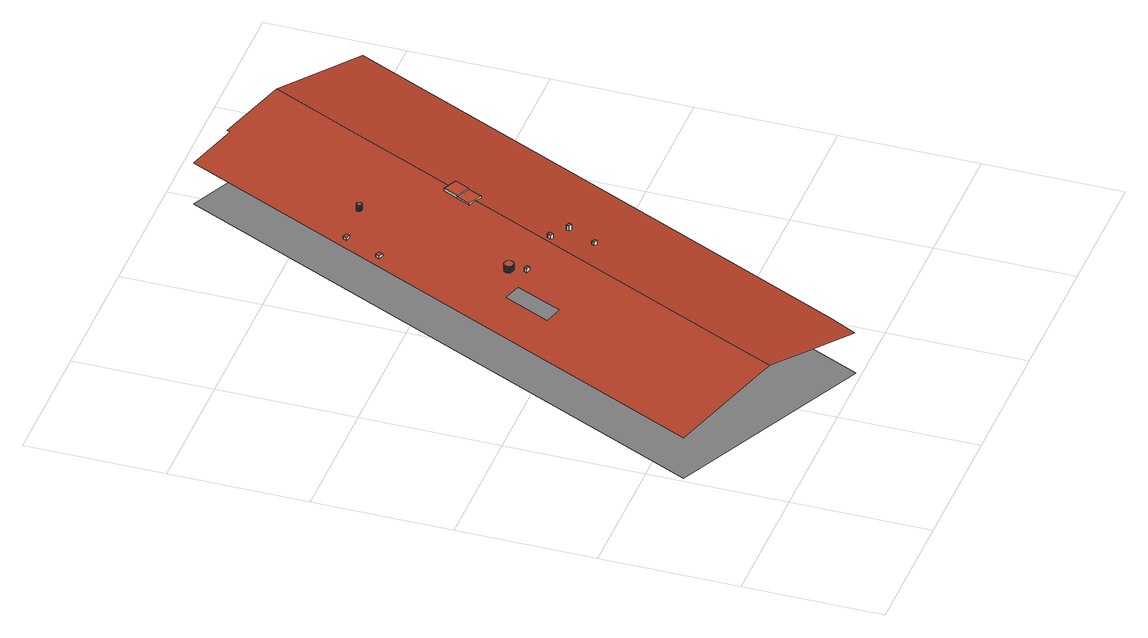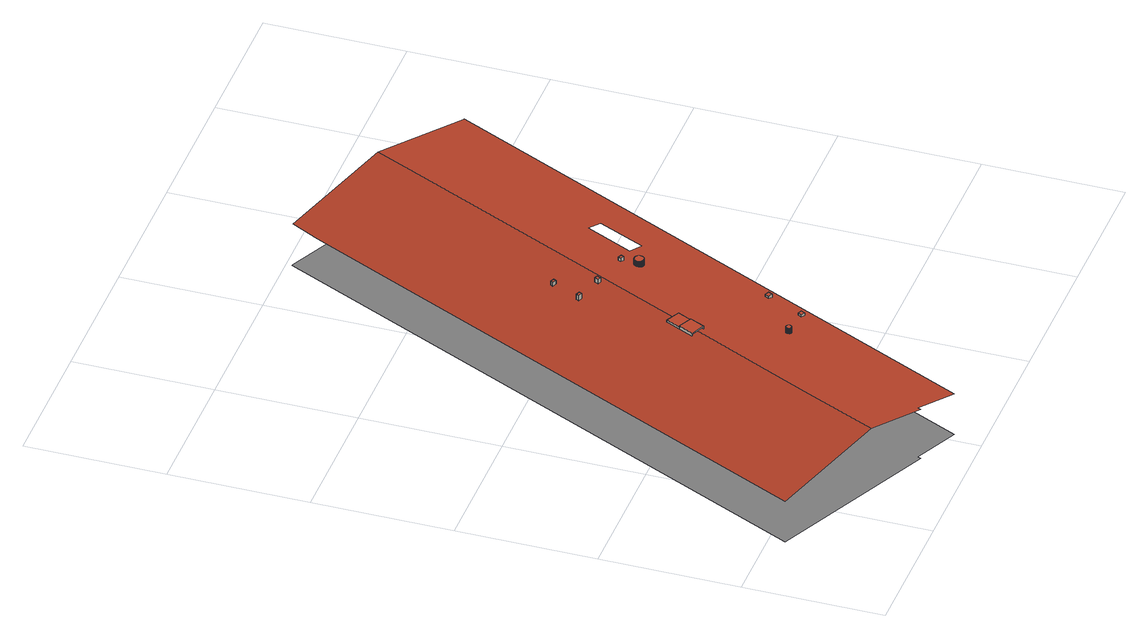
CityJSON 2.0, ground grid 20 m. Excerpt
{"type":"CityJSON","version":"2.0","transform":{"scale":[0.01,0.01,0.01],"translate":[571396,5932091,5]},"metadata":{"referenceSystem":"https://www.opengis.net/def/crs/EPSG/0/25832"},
"CityObjects":{
"building1":{"type":"Building","attributes":{"Grundfläche 2D":"3226.239899","Grundhöhe NN":"5.572"},"children":["building1-1","building1-2","building1-3","building1-4","building1-5","building1-6","building1-7","building1-8","building1-9","building1-10"],"geometry":[{"type":"MultiSurface","lod":"3","boundaries":[[[0,1,2,3,4,5,6,7]],[[8,9,10,11,12,13,14,15,16,17,18,19],[20,21,22,23]],[[17,16,15,14,13,12,24,25,26,27,28,29]]],"semantics":{"surfaces":[{"type":"GroundSurface"},{"type":"RoofSurface"}],"values":[0,1,1]}}]},
"building1-1":{"type":"BuildingInstallation","parents":["building1"],"geometry":[{"type":"MultiSurface","lod":"3","boundaries":[[[30,31,32,33]],[[33,32,34,35]],[[30,33,35,36]],[[31,30,36,37]],[[32,31,37,34]]],"semantics":{"surfaces":[{"type":"RoofSurface"},{"type":"WallSurface"}],"values":[0,1,1,1,1]}}]},
"building1-2":{"type":"BuildingInstallation","parents":["building1"],"geometry":[{"type":"MultiSurface","lod":"3","boundaries":[[[38,39,40,41,42,43,44,45,46,47,48,49,50,51,52,53,54,55,56,57,58,59,60,61,62,63,64,65,66,67,68,69,70,71,72,73,74,75,76,77,78,79,80,81,82,83,84,85,86,87,88,89,90,91,92,93,94,95,96,97,98,99,100,101,102,103,104,105,106,107,108,109]],[[41,40,110,111]],[[42,41,111,112]],[[106,105,113,114]],[[107,106,114,115]],[[108,107,115,116]],[[109,108,116,117]],[[38,109,117,118]],[[39,38,118,119]],[[40,39,119,110]],[[43,42,112,120]],[[44,43,120,121]],[[45,44,121,122]],[[46,45,122,123]],[[47,46,123,124]],[[48,47,124,125]],[[49,48,125,126]],[[50,49,126,127]],[[51,50,127,128]],[[52,51,128,129]],[[53,52,129,130]],[[54,53,130,131]],[[55,54,131,132]],[[56,55,132,133]],[[57,56,133,134]],[[58,57,134,135]],[[59,58,135,136]],[[60,59,136,137]],[[61,60,137,138]],[[62,61,138,139]],[[63,62,139,140]],[[64,63,140,141]],[[65,64,141,142]],[[66,65,142,143]],[[67,66,143,144]],[[68,67,144,145]],[[69,68,145,146]],[[70,69,146,147]],[[71,70,147,148]],[[72,71,148,149]],[[73,72,149,150]],[[74,73,150,151]],[[75,74,151,152]],[[76,75,152,153]],[[77,76,153,154]],[[78,77,154,155]],[[79,78,155,156]],[[80,79,156,157]],[[81,80,157,158]],[[82,81,158,159]],[[83,82,159,160]],[[84,83,160,161]],[[85,84,161,162]],[[86,85,162,163]],[[87,86,163,164]],[[88,87,164,165]],[[89,88,165,166]],[[90,89,166,167]],[[91,90,167,168]],[[92,91,168,169]],[[93,92,169,170]],[[94,93,170,171]],[[95,94,171,172]],[[96,95,172,173]],[[97,96,173,174]],[[98,97,174,175]],[[99,98,175,176]],[[100,99,176,177]],[[101,100,177,178]],[[102,101,178,179]],[[103,102,179,180]],[[104,103,180,181]],[[105,104,181,113]]],"semantics":{"surfaces":[{"type":"RoofSurface"},{"type":"WallSurface"}],"values":[0,1,1,1,1,1,1,1,1,1,1,1,1,1,1,1,1,1,1,1,1,1,1,1,1,1,1,1,1,1,1,1,1,1,1,1,1,1,1,1,1,1,1,1,1,1,1,1,1,1,1,1,1,1,1,1,1,1,1,1,1,1,1,1,1,1,1,1,1,1,1,1,1]}}]},
"building1-3":{"type":"BuildingInstallation","parents":["building1"],"geometry":[{"type":"MultiSurface","lod":"3","boundaries":[[[182,183,184,185]],[[185,184,186,187]],[[182,185,187,188]],[[183,182,188,189]],[[184,183,189,186]]],"semantics":{"surfaces":[{"type":"RoofSurface"},{"type":"WallSurface"}],"values":[0,1,1,1,1]}}]},
"building1-4":{"type":"BuildingInstallation","parents":["building1"],"geometry":[{"type":"MultiSurface","lod":"3","boundaries":[[[190,191,192,193]],[[193,192,194,195]],[[190,193,195,196]],[[191,190,196,197]],[[192,191,197,194]]],"semantics":{"surfaces":[{"type":"RoofSurface"},{"type":"WallSurface"}],"values":[0,1,1,1,1]}}]},
"building1-5":{"type":"BuildingInstallation","parents":["building1"],"geometry":[{"type":"MultiSurface","lod":"3","boundaries":[[[198,199,200,201]],[[201,200,202,203]],[[198,201,203,204]],[[199,198,204,205]],[[200,199,205,202]]],"semantics":{"surfaces":[{"type":"RoofSurface"},{"type":"WallSurface"}],"values":[0,1,1,1,1]}}]},
"building1-6":{"type":"BuildingInstallation","parents":["building1"],"geometry":[{"type":"MultiSurface","lod":"3","boundaries":[[[206,207,208,209]],[[209,208,210,211]],[[206,209,211,212]],[[207,206,212,213]],[[208,207,213,210]]],"semantics":{"surfaces":[{"type":"RoofSurface"},{"type":"WallSurface"}],"values":[0,1,1,1,1]}}]},
"building1-7":{"type":"BuildingInstallation","parents":["building1"],"geometry":[{"type":"MultiSurface","lod":"3","boundaries":[[[214,215,216,217]],[[217,216,218,219]],[[214,217,219,220]],[[215,214,220,221]],[[216,215,221,218]]],"semantics":{"surfaces":[{"type":"RoofSurface"},{"type":"WallSurface"}],"values":[0,1,1,1,1]}}]},
"building1-8":{"type":"BuildingInstallation","parents":["building1"],"geometry":[{"type":"MultiSurface","lod":"3","boundaries":[[[222,223,224,225,226,227,228,229,230,231,232,233,234,235,236,237,238,239,240,241,242,243,244,245,246,247,248,249,250,251,252,253,254,255,256,257,258,259,260,261,262,263,264,265,266,267,268,269,270,271,272,273,274,275,276,277,278,279,280,281,282,283,284,285,286,287,288,289,290,291,292,293]],[[223,222,294,295]],[[224,223,295,296]],[[288,287,297,298]],[[289,288,298,299]],[[290,289,299,300]],[[291,290,300,301]],[[292,291,301,302]],[[293,292,302,303]],[[222,293,303,294]],[[225,224,296,304]],[[226,225,304,305]],[[227,226,305,306]],[[228,227,306,307]],[[229,228,307,308]],[[230,229,308,309]],[[231,230,309,310]],[[232,231,310,311]],[[233,232,311,312]],[[234,233,312,313]],[[235,234,313,314]],[[236,235,314,315]],[[237,236,315,316]],[[238,237,316,317]],[[239,238,317,318]],[[240,239,318,319]],[[241,240,319,320]],[[242,241,320,321]],[[243,242,321,322]],[[244,243,322,323]],[[245,244,323,324]],[[246,245,324,325]],[[247,246,325,326]],[[248,247,326,327]],[[249,248,327,328]],[[250,249,328,329]],[[251,250,329,330]],[[252,251,330,331]],[[253,252,331,332]],[[254,253,332,333]],[[255,254,333,334]],[[256,255,334,335]],[[257,256,335,336]],[[258,257,336,337]],[[259,258,337,338]],[[260,259,338,339]],[[261,260,339,340]],[[262,261,340,341]],[[263,262,341,342]],[[264,263,342,343]],[[265,264,343,344]],[[266,265,344,345]],[[267,266,345,346]],[[268,267,346,347]],[[269,268,347,348]],[[270,269,348,349]],[[271,270,349,350]],[[272,271,350,351]],[[273,272,351,352]],[[274,273,352,353]],[[275,274,353,354]],[[276,275,354,355]],[[277,276,355,356]],[[278,277,356,357]],[[279,278,357,358]],[[280,279,358,359]],[[281,280,359,360]],[[282,281,360,361]],[[283,282,361,362]],[[284,283,362,363]],[[285,284,363,364]],[[286,285,364,365]],[[287,286,365,297]]],"semantics":{"surfaces":[{"type":"RoofSurface"},{"type":"WallSurface"}],"values":[0,1,1,1,1,1,1,1,1,1,1,1,1,1,1,1,1,1,1,1,1,1,1,1,1,1,1,1,1,1,1,1,1,1,1,1,1,1,1,1,1,1,1,1,1,1,1,1,1,1,1,1,1,1,1,1,1,1,1,1,1,1,1,1,1,1,1,1,1,1,1,1,1]}}]},
"building1-9":{"type":"BuildingInstallation","parents":["building1"],"geometry":[{"type":"MultiSurface","lod":"3","boundaries":[[[366,367,368,369]],[[370,371,368,367]],[[15,372,369,368,371]],[[372,373,366,369]]],"semantics":{"surfaces":[{"type":"RoofSurface"},{"type":"WallSurface"}],"values":[0,1,1,1]}}]},
"building1-10":{"type":"BuildingInstallation","parents":["building1"],"geometry":[{"type":"MultiSurface","lod":"3","boundaries":[[[374,375,376,377]],[[378,379,375,374]],[[380,370,367,376,375,379]],[[367,366,377,376]],[[373,381,378,374,377,366]]],"semantics":{"surfaces":[{"type":"RoofSurface"},{"type":"WallSurface"}],"values":[0,1,1,1,1]}}]}
},
"vertices":[
[67,1497,57],[3866,9583,57],[4498,9286,57],[4519,9331,57],[6860,8231,57],[3030,87,57],[3013,95,57],[78,1491,57],[3866,9583,721],[67,1497,721],[78,1491,724],[1369,877,1005],[1547,792,1044],[1791,1312,1044],[2814,3487,1044],[3831,5651,1044],[4855,7829,1044],[5372,8930,1044],[4519,9331,858],[4498,9286,858],[2378,4568,876],[2064,3895,876],[1854,3993,830],[2168,4666,830],[1723,709,1005],[2118,521,918],[3013,95,721],[3230,512,721],[4003,2155,721],[6860,8231,721],
[2711,4517,990],[2730,4558,990],[2674,4585,990],[2655,4543,990],[2674,4585,927],[2655,4543,927],[2711,4517,939],[2730,4558,939],
[2724,4751,1005],[2728,4755,1005],[2731,4760,1005],[2734,4765,1005],[2737,4770,1005],[2739,4776,1005],[2741,4782,1005],[2742,4787,1005],[2743,4793,1005],[2743,4799,1005],[2742,4805,1005],[2741,4811,1005],[2740,4817,1005],[2738,4822,1005],[2736,4827,1005],[2733,4833,1005],[2730,4838,1005],[2726,4842,1005],[2722,4846,1005],[2717,4850,1005],[2712,4854,1005],[2707,4857,1005],[2702,4859,1005],[2697,4861,1005],[2691,4863,1005],[2685,4864,1005],[2679,4865,1005],[2673,4865,1005],[2668,4864,1005],[2662,4863,1005],[2656,4862,1005],[2651,4860,1005],[2645,4858,1005],[2640,4855,1005],[2635,4852,1005],[2631,4848,1005],[2626,4844,1005],[2622,4839,1005],[2619,4835,1005],[2616,4830,1005],[2613,4824,1005],[2611,4819,1005],[2609,4813,1005],[2608,4807,1005],[2608,4801,1005],[2608,4796,1005],[2608,4790,1005],[2609,4784,1005],[2610,4778,1005],[2612,4773,1005],[2615,4767,1005],[2618,4762,1005],[2621,4757,1005],[2625,4753,1005],[2629,4748,1005],[2633,4745,1005],[2638,4741,1005],[2643,4738,1005],[2648,4736,1005],[2654,4733,1005],[2659,4732,1005],[2665,4731,1005],[2671,4730,1005],[2677,4730,1005],[2683,4730,1005],[2689,4731,1005],[2694,4733,1005],[2700,4734,1005],[2705,4737,1005],[2710,4740,1005],[2715,4743,1005],[2720,4747,1005],[2731,4760,922],[2734,4765,922],[2737,4770,923],[2700,4734,919],[2705,4737,920],[2710,4740,920],[2715,4743,921],[2720,4747,922],[2724,4751,922],[2728,4755,922],[2739,4776,922],[2741,4782,922],[2742,4787,922],[2743,4793,922],[2743,4799,921],[2742,4805,921],[2741,4811,920],[2740,4817,919],[2738,4822,918],[2736,4827,918],[2733,4833,917],[2730,4838,916],[2726,4842,915],[2722,4846,914],[2717,4850,912],[2712,4854,911],[2707,4857,910],[2702,4859,909],[2697,4861,908],[2691,4863,907],[2685,4864,906],[2679,4865,904],[2673,4865,903],[2668,4864,902],[2662,4863,901],[2656,4862,901],[2651,4860,900],[2645,4858,899],[2640,4855,898],[2635,4852,898],[2631,4848,897],[2626,4844,897],[2622,4839,896],[2619,4835,896],[2616,4830,896],[2613,4824,896],[2611,4819,896],[2609,4813,896],[2608,4807,897],[2608,4801,897],[2608,4796,897],[2608,4790,898],[2609,4784,899],[2610,4778,899],[2612,4773,900],[2615,4767,901],[2618,4762,902],[2621,4757,903],[2625,4753,904],[2629,4748,905],[2633,4745,906],[2638,4741,907],[2643,4738,909],[2648,4736,910],[2654,4733,911],[2659,4732,912],[2665,4731,913],[2671,4730,914],[2677,4730,915],[2683,4730,916],[2689,4731,917],[2694,4733,918],
[2571,6567,795],[2631,6538,795],[2659,6598,795],[2600,6626,795],[2659,6598,756],[2600,6626,743],[2571,6567,743],[2631,6538,756],
[3530,3850,1009],[3549,3890,1008],[3496,3916,1012],[3477,3876,1012],[3496,3916,958],[3477,3876,958],[3530,3850,946],[3549,3890,946],
[3363,4491,1095],[3337,4434,1095],[3379,4415,1095],[3405,4471,1095],[3379,4415,1020],[3405,4471,1020],[3363,4491,1030],[3337,4434,1030],
[3729,4276,1035],[3748,4317,1035],[3695,4342,1035],[3676,4302,1035],[3695,4342,958],[3676,4302,958],[3729,4276,947],[3748,4317,947],
[2887,7080,790],[2913,7137,790],[2853,7164,790],[2827,7107,790],[2853,7164,743],[2827,7107,743],[2887,7080,756],[2913,7137,756],
[3441,7104,935],[3443,7107,935],[3444,7110,935],[3445,7113,935],[3446,7116,935],[3447,7120,935],[3447,7123,935],[3447,7126,935],[3447,7129,935],[3447,7133,935],[3446,7136,935],[3445,7139,935],[3444,7142,935],[3442,7145,935],[3440,7148,935],[3438,7151,935],[3436,7153,935],[3433,7155,935],[3431,7158,935],[3428,7159,935],[3425,7161,935],[3421,7162,935],[3418,7163,935],[3415,7164,935],[3412,7164,935],[3408,7164,935],[3405,7164,935],[3402,7163,935],[3398,7163,935],[3395,7162,935],[3392,7160,935],[3389,7159,935],[3386,7157,935],[3384,7155,935],[3381,7153,935],[3379,7150,935],[3377,7147,935],[3375,7144,935],[3374,7141,935],[3372,7138,935],[3371,7135,935],[3371,7132,935],[3370,7128,935],[3370,7125,935],[3370,7122,935],[3371,7118,935],[3372,7115,935],[3373,7112,935],[3374,7109,935],[3376,7106,935],[3378,7103,935],[3380,7100,935],[3382,7098,935],[3384,7096,935],[3387,7094,935],[3390,7092,935],[3393,7091,935],[3396,7089,935],[3399,7088,935],[3403,7088,935],[3406,7087,935],[3409,7087,935],[3413,7087,935],[3416,7088,935],[3419,7088,935],[3422,7090,935],[3426,7091,935],[3429,7092,935],[3431,7094,935],[3434,7096,935],[3436,7099,935],[3439,7101,935],[3441,7104,853],[3443,7107,853],[3444,7110,853],[3422,7090,851],[3426,7091,851],[3429,7092,851],[3431,7094,852],[3434,7096,852],[3436,7099,852],[3439,7101,852],[3445,7113,853],[3446,7116,852],[3447,7120,852],[3447,7123,852],[3447,7126,852],[3447,7129,852],[3447,7133,851],[3446,7136,851],[3445,7139,850],[3444,7142,850],[3442,7145,849],[3440,7148,849],[3438,7151,848],[3436,7153,848],[3433,7155,847],[3431,7158,846],[3428,7159,846],[3425,7161,845],[3421,7162,844],[3418,7163,844],[3415,7164,843],[3412,7164,842],[3408,7164,842],[3405,7164,841],[3402,7163,841],[3398,7163,840],[3395,7162,840],[3392,7160,839],[3389,7159,839],[3386,7157,838],[3384,7155,838],[3381,7153,838],[3379,7150,838],[3377,7147,838],[3375,7144,838],[3374,7141,838],[3372,7138,838],[3371,7135,838],[3371,7132,838],[3370,7128,838],[3370,7125,838],[3370,7122,839],[3371,7118,839],[3372,7115,839],[3373,7112,840],[3374,7109,840],[3376,7106,841],[3378,7103,841],[3380,7100,842],[3382,7098,843],[3384,7096,843],[3387,7094,844],[3390,7092,844],[3393,7091,845],[3396,7089,846],[3399,7088,846],[3403,7088,847],[3406,7087,848],[3409,7087,848],[3413,7087,849],[3416,7088,849],[3419,7088,850],
[4026,5805,1055],[3825,5901,1055],[3729,5699,1055],[3930,5603,1055],[3825,5901,1022],[3729,5699,1022],[3930,5603,1022],[4026,5805,1022],
[4127,6019,1071],[3927,6114,1071],[3825,5901,1071],[4026,5805,1071],[4127,6019,1055],[3927,6114,1055],[3927,6114,1022],[4127,6019,1022]
]}
